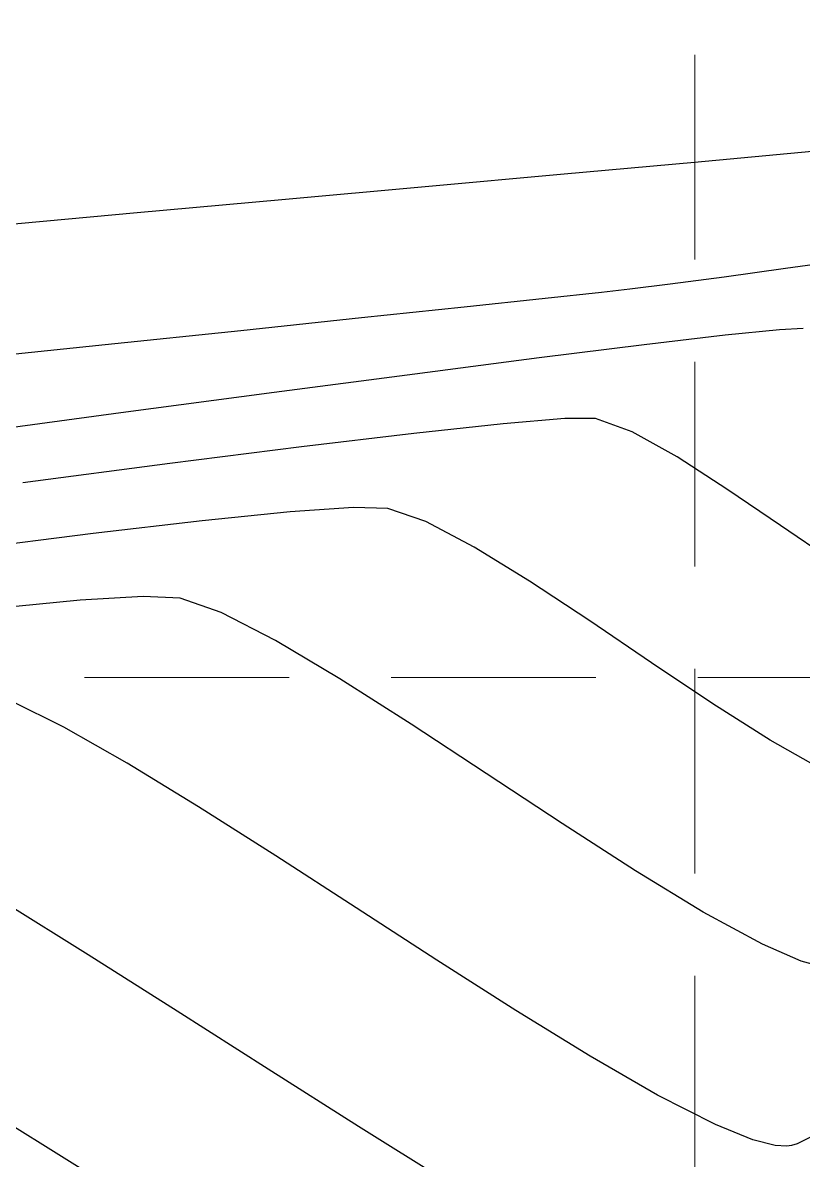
# Model space of a CAD drawing. Header units: inches. Extents: x 2547543 to 2548696, y 7125653 to 7126375.
# Drawn here: x 2547728.37 to 2547743.64, y 7125878.94 to 7125901.18 of the extents above; entities that cross this region are included whole.
import ezdxf

# ---------------------------------------------------------------- set-up
doc = ezdxf.new("R2010")
doc.units = ezdxf.units.IN
doc.header["$MEASUREMENT"] = 0
doc.linetypes.add('HIDDEN', pattern=[0.375, 0.25, -0.125])
for name, color, linetype in [('GRID', 254, 'HIDDEN'), ('V-TOPO-MAJR-E', 6, 'Continuous'), ('V-TOPO-MINR-E', 14, 'Continuous')]:
    doc.layers.add(name, color=color, linetype=linetype)

msp = doc.modelspace()

# ---------------------------------------------------------------- linework, layer by layer
at = {"layer": 'GRID', "color": 252, "linetype": 'HIDDEN', "lineweight": 0, "ltscale": 16}
for p, q in [((2547741.52313214, 7126356.547205457), (2547741.52313214, 7125726.296813901)), ((2547561.583313602, 7125888.376313471), (2548677.583313586, 7125888.376313471))]:
    msp.add_line(p, q, dxfattribs=at)
at = {"layer": 'V-TOPO-MAJR-E', "color": 35, "extrusion": (0.102441171838604, -0.9947390644346555, 0), "elevation": -6827412.504246201}
msp.add_lwpolyline([(3264324.72043378, 565.0000000000009), (3264323.652667261, 565.0000000000009)], dxfattribs=at)
at = {"layer": 'V-TOPO-MAJR-E', "color": 35, "extrusion": (0.04530115688320003, -0.9989733756137066, 0), "elevation": -7003163.845309814}
msp.add_lwpolyline([(2867939.364049148, 565), (2867938.900903899, 565)], dxfattribs=at)
at = {"layer": 'V-TOPO-MAJR-E', "color": 35, "extrusion": (0.1238418009028233, -0.9923019743753136, 0), "elevation": -6755522.783018033}
msp.add_lwpolyline([(3410611.610878372, 565.0000000000009), (3410609.546082978, 565.0000000000009)], dxfattribs=at)
at = {"layer": 'V-TOPO-MAJR-E', "color": 35, "extrusion": (0.1171255456966844, -0.9931171162281185, 0), "elevation": -6778442.673756897}
msp.add_lwpolyline([(3364830.654147663, 565.0000000000009), (3364829.052229186, 565.0000000000009)], dxfattribs=at)
at = {"layer": 'V-TOPO-MAJR-E', "color": 35}
for points, elevation in [([(2547738.478912425, 7125894.623889481), (2547736.042739694, 7125894.310259013)], 565), ([(2547733.290030481, 7125893.948865976), (2547730.29152049, 7125893.549870287)], 565), ([(2547730.29152049, 7125893.549870287), (2547727.117945423, 7125893.123431863)], 565), ([(2547733.173999819, 7125880.718501817), (2547731.395636037, 7125881.854018725)], 570), ([(2547734.940278447, 7125879.597902316), (2547733.173999819, 7125880.718501817)], 570)]:
    msp.add_lwpolyline(points, dxfattribs=dict(at, elevation=elevation))
at = {"layer": 'V-TOPO-MAJR-E', "color": 35, "extrusion": (0.1301692982521132, -0.9914917820095902, 0), "elevation": -6733628.635275673}
msp.add_lwpolyline([(3453632.010891184, 565.0000000000009), (3453629.234560343, 565.0000000000009)], dxfattribs=at)
at = {"layer": 'V-TOPO-MAJR-E', "color": 35, "extrusion": (0.5288892268420089, 0.8486908658224513, 0), "elevation": 7395138.545994476}
msp.add_lwpolyline([(1606567.840724687, 570), (1606569.784182795, 570)], dxfattribs=at)
at = {"layer": 'V-TOPO-MAJR-E', "color": 35, "extrusion": (-0.5360862382562885, -0.844163221866614, 0), "elevation": -7381211.124503259}
msp.add_lwpolyline([(-1669386.053988804, 570.0000000000009), (-1669388.1144939, 570.0000000000009)], dxfattribs=at)
at = {"layer": 'V-TOPO-MAJR-E', "color": 35, "extrusion": (-0.5283450816818236, -0.849029725429344, 0), "elevation": -7396166.82357462}
msp.add_lwpolyline([(-1601818.735404804, 570), (-1601820.741397184, 570)], dxfattribs=at)
at = {"layer": 'V-TOPO-MINR-E', "color": 35, "extrusion": (0.09114255494681846, -0.9958378556159463, 0), "elevation": -6864031.756716022}
msp.add_lwpolyline([(3186612.348484846, 563), (3186610.035411405, 563)], dxfattribs=at)
at = {"layer": 'V-TOPO-MINR-E', "color": 35, "extrusion": (0.09061058648705894, -0.9958863999555728, 0), "elevation": -6865732.996878749}
msp.add_lwpolyline([(3182942.960620102, 563), (3182940.402646916, 563)], dxfattribs=at)
at = {"layer": 'V-TOPO-MINR-E', "color": 35, "extrusion": (0.09025107145255712, -0.9959190449537882, 0), "elevation": -6866881.57227526}
msp.add_lwpolyline([(3180461.706038648, 563.0000000000009), (3180458.97900839, 563.0000000000009)], dxfattribs=at)
at = {"layer": 'V-TOPO-MINR-E', "color": 35}
for points, elevation in [([(2547736.249453072, 7125897.967837552), (2547733.440654981, 7125897.714004269)], 563), ([(2547733.440654981, 7125897.714004269), (2547730.614514118, 7125897.45907718)], 563), ([(2547740.251501967, 7125895.965674803), (2547739.695492824, 7125895.904497026)], 564), ([(2547741.041580917, 7125896.064378795), (2547740.251501967, 7125895.965674803)], 564), ([(2547738.593227961, 7125895.786111338), (2547737.0079094, 7125895.617465066)], 564), ([(2547735.002739163, 7125895.405505541), (2547732.64091927, 7125895.157180093)], 564), ([(2547732.64091927, 7125895.157180093), (2547729.985651745, 7125894.879436052)], 564), ([(2547737.770476193, 7125893.337404978), (2547736.026773961, 7125893.149089671)], 566), ([(2547738.981059467, 7125893.438665187), (2547737.770476193, 7125893.337404978)], 566), ([(2547736.026773961, 7125893.149089671), (2547733.827605225, 7125892.885692515)], 566), ([(2547741.177029674, 7125892.688218195), (2547740.293060729, 7125893.180776392)], 566), ([(2547735.518218186, 7125891.684206786), (2547734.842903689, 7125891.699906497)], 567), ([(2547737.203863763, 7125890.928345844), (2547736.262084189, 7125891.424644507)], 567), ([(2547729.750153456, 7125891.192686216), (2547727.285125814, 7125890.881437357)], 567), ([(2547739.465412574, 7125889.483452592), (2547738.289619145, 7125890.259789103)], 567), ([(2547729.498983767, 7125889.887560668), (2547727.836723583, 7125889.729297609)], 568), ([(2547731.455565043, 7125889.927516526), (2547730.729796778, 7125889.958120911)], 568), ([(2547733.318786898, 7125889.1022471), (2547732.257908146, 7125889.648268059)], 568), ([(2547734.576997427, 7125888.353190255), (2547733.318786898, 7125889.1022471)], 568), ([(2547741.871362521, 7125887.865353499), (2547740.677306287, 7125888.663814621)], 567), ([(2547735.971335861, 7125887.464834126), (2547734.576997427, 7125888.353190255)], 568), ([(2547729.179092334, 7125887.409430919), (2547728.154977608, 7125887.913846477)], 569), ([(2547730.415166131, 7125886.705470255), (2547729.179092334, 7125887.409430919)], 569), ([(2547731.813109053, 7125885.849855145), (2547730.415166131, 7125886.705470255)], 569), ([(2547738.923580962, 7125885.525170428), (2547737.44059833, 7125886.500915315)], 568), ([(2547740.359079886, 7125884.601336066), (2547738.923580962, 7125885.525170428)], 568), ([(2547741.685891231, 7125883.793148834), (2547740.359079886, 7125884.601336066)], 568), ([(2547743.604896195, 7125882.833289822), (2547742.842811125, 7125883.164345335)], 568), ([(2547744.060549169, 7125882.706739601), (2547743.604896195, 7125882.833289822)], 568), ([(2547740.79498117, 7125880.213298163), (2547739.477712385, 7125880.973136058)], 569), ([(2547729.552021276, 7125878.753718091), (2547727.582910351, 7125879.976046289)], 571), ([(2547743.319240776, 7125879.215265632), (2547743.090912138, 7125879.229878188)], 569), ([(2547743.522767401, 7125879.25886608), (2547743.413864714, 7125879.226828232)], 569)]:
    msp.add_lwpolyline(points, dxfattribs=dict(at, elevation=elevation))
at = {"layer": 'V-TOPO-MINR-E', "color": 35, "extrusion": (0.08973947745574766, -0.9959652735843602, 0), "elevation": -6868514.398319393}
msp.add_lwpolyline([(3176925.532884629, 563), (3176922.753741857, 563)], dxfattribs=at)
at = {"layer": 'V-TOPO-MINR-E', "color": 35, "extrusion": (0.1372212143299613, -0.9905404274121329, 0), "elevation": -6708884.007269353}
msp.add_lwpolyline([(3501468.145308515, 564), (3501466.888793639, 564)], dxfattribs=at)
at = {"layer": 'V-TOPO-MINR-E', "color": 35, "extrusion": (0.1325283739801843, -0.991179211893676, 0), "elevation": -6725392.067563924}
msp.add_lwpolyline([(3469652.438245344, 564.0000000000009), (3469651.376267263, 564.0000000000009)], dxfattribs=at)
at = {"layer": 'V-TOPO-MINR-E', "color": 35, "extrusion": (0.1360139656776902, -0.9907069199014552, 0), "elevation": -6713146.17515795}
msp.add_lwpolyline([(3493288.340128099, 564.0000000000009), (3493287.124705873, 564.0000000000009)], dxfattribs=at)
at = {"layer": 'V-TOPO-MINR-E', "color": 35, "extrusion": (0.1067880688118179, -0.994281805304433, 0), "elevation": -6813080.442417881}
msp.add_lwpolyline([(3294131.886075651, 564), (3294130.777471574, 564)], dxfattribs=at)
at = {"layer": 'V-TOPO-MINR-E', "color": 35, "extrusion": (0.1051208272678728, -0.9944594570290526, 0), "elevation": -6818594.064657603}
msp.add_lwpolyline([(3282701.203870842, 564), (3282699.187528976, 564)], dxfattribs=at)
at = {"layer": 'V-TOPO-MINR-E', "color": 35, "extrusion": (0.1034836708858246, -0.9946311526691662, 0), "elevation": -6823988.586391662}
msp.add_lwpolyline([(3271465.372789136, 564.0000000000005), (3271462.471700496, 564.0000000000005)], dxfattribs=at)
at = {"layer": 'V-TOPO-MINR-E', "color": 35, "extrusion": (0.003720905441791085, -0.9999930774073854, 0), "elevation": -7116364.213169012}
msp.add_lwpolyline([(2574236.719589979, 566.0000000000005), (2574236.119773966, 566.0000000000005)], dxfattribs=at)
at = {"layer": 'V-TOPO-MINR-E', "color": 35, "extrusion": (-0.3430738056613444, -0.9393084498017901, 0), "elevation": -7567474.635265317}
msp.add_lwpolyline([(-51593.30709274858, 566.0000000000005), (-51594.06529885158, 566.0000000000005)], dxfattribs=at)
at = {"layer": 'V-TOPO-MINR-E', "color": 35, "extrusion": (0.125695901381371, -0.992068818366914, 0), "elevation": -6749136.434977527}
msp.add_lwpolyline([(3423222.817279952, 566.0000000000009), (3423220.219695251, 566.0000000000009)], dxfattribs=at)
at = {"layer": 'V-TOPO-MINR-E', "color": 35, "extrusion": (-0.5427220101072504, -0.8399123881364923, 0), "elevation": -7367840.758196272}
msp.add_lwpolyline([(-1727498.249096917, 566), (-1727499.427205666, 566)], dxfattribs=at)
at = {"layer": 'V-TOPO-MINR-E', "color": 35, "extrusion": (0.1301392910178263, -0.9914957210867718, 0), "elevation": -6733732.042697784}
msp.add_lwpolyline([(3453423.23899297, 566.0000000000005), (3453420.337170685, 566.0000000000005)], dxfattribs=at)
at = {"layer": 'V-TOPO-MINR-E', "color": 35, "extrusion": (-0.5628669420204341, -0.8265475216710564, 0), "elevation": -7323928.254993765}
msp.add_lwpolyline([(-1905097.848381536, 566), (-1905099.093085486, 566)], dxfattribs=at)
at = {"layer": 'V-TOPO-MINR-E', "color": 35, "extrusion": (0.100090644586245, -0.9949783228122661, 0), "elevation": -6835103.388528779}
msp.add_lwpolyline([(3248174.794729737, 567), (3248173.062967509, 567)], dxfattribs=at)
at = {"layer": 'V-TOPO-MINR-E', "color": 35, "extrusion": (0.06869577951079789, -0.9976376546008096, 0), "elevation": -6934039.251414008}
msp.add_lwpolyline([(3031234.898253801, 567.0000000000009), (3031233.65790979, 567.0000000000009)], dxfattribs=at)
at = {"layer": 'V-TOPO-MINR-E', "color": 35, "extrusion": (-0.3294560473485869, -0.9441709129524409, 0), "elevation": -7567426.530599497}
msp.add_lwpolyline([(57830.44993549818, 567), (57829.66208449285, 567)], dxfattribs=at)
at = {"layer": 'V-TOPO-MINR-E', "color": 35, "extrusion": (0.1158420023664269, -0.9932676529957758, 0), "elevation": -6782783.104716415}
msp.add_lwpolyline([(3356057.200531443, 567.0000000000009), (3356055.053808494, 567.0000000000009)], dxfattribs=at)
at = {"layer": 'V-TOPO-MINR-E', "color": 35, "extrusion": (0.5594447213967282, 0.8288676635635736, 0), "elevation": 7331742.394725301}
msp.add_lwpolyline([(1874799.141612645, 566.0000000000009), (1874800.350328441, 566.0000000000009)], dxfattribs=at)
at = {"layer": 'V-TOPO-MINR-E', "color": 35, "extrusion": (0.5243247073010716, 0.8515184092629151, 0), "elevation": 7403668.871582012}
msp.add_lwpolyline([(1566834.269128764, 567.0000000000005), (1566835.544210277, 567.0000000000005)], dxfattribs=at)
at = {"layer": 'V-TOPO-MINR-E', "color": 35, "extrusion": (0.05723418474082229, -0.9983607805282885, 0), "elevation": -6968391.769289224}
msp.add_lwpolyline([(2951398.942281681, 568), (2951397.709447783, 568)], dxfattribs=at)
at = {"layer": 'V-TOPO-MINR-E', "color": 35, "extrusion": (-0.328701863515781, -0.9444337377080791, 0), "elevation": -7567374.935922788}
msp.add_lwpolyline([(63871.09242211143, 568), (63870.24287272291, 568)], dxfattribs=at)
at = {"layer": 'V-TOPO-MINR-E', "color": 35, "extrusion": (-0.5602284845033434, -0.8283381224784281, 0), "elevation": -7329962.135329342}
msp.add_lwpolyline([(-1881735.077666612, 567.0000000000009), (-1881736.540708913, 567.0000000000009)], dxfattribs=at)
at = {"layer": 'V-TOPO-MINR-E', "color": 35, "extrusion": (-0.5361403234532734, -0.844128872606203, 0), "elevation": -7381114.841086825}
msp.add_lwpolyline([(-1669852.021943707, 567.0000000000005), (-1669853.351457518, 567.0000000000005)], dxfattribs=at)
at = {"layer": 'V-TOPO-MINR-E', "color": 35, "extrusion": (-0.5485431973907597, -0.836122216303527, 0), "elevation": -7355656.056050656}
msp.add_lwpolyline([(-1778636.690063189, 568), (-1778638.447297287, 568)], dxfattribs=at)
at = {"layer": 'V-TOPO-MINR-E', "color": 35, "extrusion": (-0.491656516240072, -0.8707892225094864, 0), "elevation": -7457760.177787029}
msp.add_lwpolyline([(-1284940.567510311, 567), (-1284941.71195258, 567)], dxfattribs=at)
at = {"layer": 'V-TOPO-MINR-E', "color": 35, "extrusion": (0.5363368723682536, 0.8440040043377992, 0), "elevation": 7380718.704007815}
msp.add_lwpolyline([(1671577.688559889, 569), (1671579.477321662, 569)], dxfattribs=at)
at = {"layer": 'V-TOPO-MINR-E', "color": 35, "extrusion": (-0.5426695859623888, -0.8399462604663525, 0), "elevation": -7367937.753712571}
msp.add_lwpolyline([(-1727040.055105387, 569), (-1727041.925952849, 569)], dxfattribs=at)
at = {"layer": 'V-TOPO-MINR-E', "color": 35, "extrusion": (0.5428523901154774, 0.8398281267889959, 0), "elevation": 7367561.683365613}
msp.add_lwpolyline([(1728641.784642072, 569), (1728643.669564191, 569)], dxfattribs=at)
at = {"layer": 'V-TOPO-MINR-E', "color": 35, "extrusion": (-0.4775383464270438, -0.8786109080199976, 0), "elevation": -7477523.581747231}
msp.add_lwpolyline([(-1164407.81061005, 568), (-1164409.127370271, 568)], dxfattribs=at)
at = {"layer": 'V-TOPO-MINR-E', "color": 35, "extrusion": (-0.5370503906493294, -0.8435501632406948, 0), "elevation": -7379302.513410346}
msp.add_lwpolyline([(-1677812.817125516, 569), (-1677814.648101334, 569)], dxfattribs=at)
at = {"layer": 'V-TOPO-MINR-E', "color": 35, "extrusion": (-0.5239127193097968, -0.8517719545426546, 0), "elevation": -7404418.682187632}
msp.add_lwpolyline([(-1563246.643517092, 569), (-1563248.352823595, 569)], dxfattribs=at)
at = {"layer": 'V-TOPO-MINR-E', "color": 35, "extrusion": (-0.4547760065578834, -0.8906058521362098, 0), "elevation": -7505002.004071108}
msp.add_lwpolyline([(-971645.2177529284, 569.0000000000005), (-971646.4848771878, 569.0000000000005)], dxfattribs=at)
at = {"layer": 'V-TOPO-MINR-E', "color": 35, "extrusion": (-0.3750394228484297, -0.9270088625841268, 0), "elevation": -7561257.237796495}
msp.add_lwpolyline([(-310705.6527385712, 569.0000000000005), (-310706.4437111784, 569.0000000000005)], dxfattribs=at)
at = {"layer": 'V-TOPO-MINR-E', "color": 35, "extrusion": (-0.2466725161118978, -0.9690988957763937, 0), "elevation": -7534139.891752896}
msp.add_lwpolyline([(711256.4569813239, 569.0000000000009), (711256.0089526733, 569.0000000000009)], dxfattribs=at)
at = {"layer": 'V-TOPO-MINR-E', "color": 35, "extrusion": (0.4549155842138108, -0.8905345648762922, 0), "elevation": -5186833.552068619}
msp.add_lwpolyline([(5510527.47241275, 569.0000000000005), (5510527.1955482, 569.0000000000005)], dxfattribs=at)
at = {"layer": 'V-TOPO-MINR-E', "color": 35, "extrusion": (0.1212931032092107, -0.9926167352578132, 0), "elevation": -6764243.269127236}
msp.add_lwpolyline([(3393252.754261035, 569.0000000000005), (3393252.658933268, 569.0000000000005)], dxfattribs=at)

doc.saveas('drawing.dxf')
